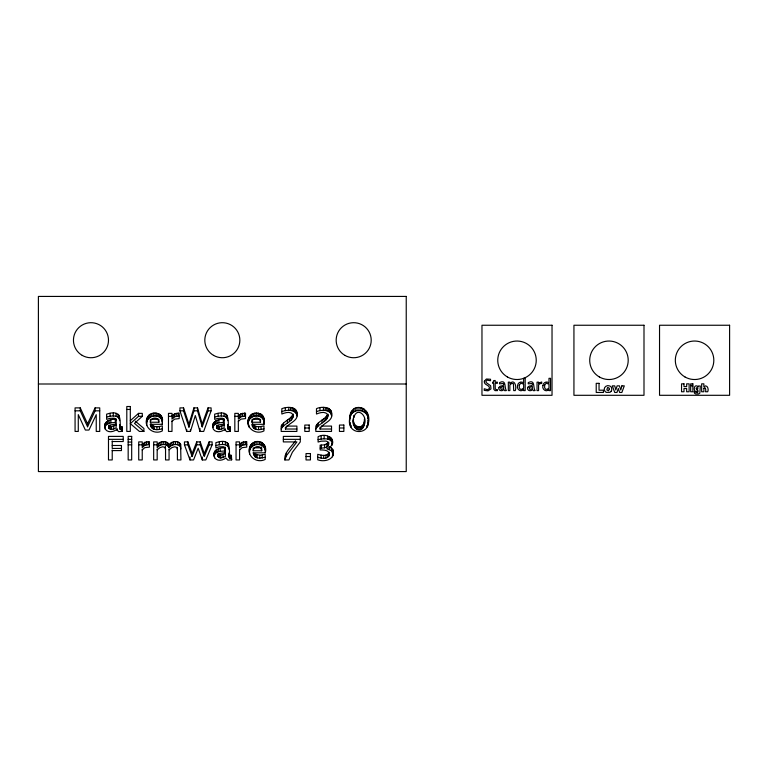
<?xml version="1.0" encoding="UTF-8"?>
<svg xmlns="http://www.w3.org/2000/svg" width="768" height="768" viewBox="0 0 768 768"><rect width="100%" height="100%" fill="white"/><g stroke="black" fill="none" stroke-linecap="round" stroke-linejoin="round"><path stroke-width="1.15" d="M162.403 421.363C164.045 413.059 152.093 410.122 147.946 416.4C141.878 425.856 152.832 435.715 162.326 430.944L162.326 425.837C158.602 426.893 153.168 427.776 150.893 423.725L150.893 426.662C153.168 430.714 158.602 429.83 162.326 428.774M150.893 426.662L150.182 424.301L162.403 424.301L162.298 418.819M264.029 421.363C265.67 413.059 253.718 410.122 249.571 416.4C243.514 425.856 254.458 435.715 263.952 430.944L263.952 425.837C260.237 426.893 254.794 427.776 252.528 423.725L252.528 426.662C254.794 430.714 260.237 429.83 263.952 428.774M252.528 426.662L251.818 424.301L264.029 424.301L263.923 418.819M255.12 456.854L253.046 452.813L265.258 452.813C268.243 443.27 256.838 437.328 250.8 444.912C244.742 454.368 255.686 464.227 265.19 459.456L265.19 454.349L259.805 455.261L255.12 453.917L255.12 456.854L257.136 457.872L259.805 458.208L265.19 457.286M265.258 449.875L265.152 447.331M368.064 423.427C373.2 407.462 350.592 399.763 349.747 418.176C345.984 436.013 372.038 435.946 368.218 418.138M349.747 421.114L349.91 415.862M353.837 417.293C349.536 425.587 360.71 436.445 364.147 424.906C368.371 416.784 357.37 405.773 353.837 417.293L353.837 415.334M146.602 423.802L146.755 419.222M248.227 423.802L248.381 419.222M249.466 452.314L249.61 447.734M364.147 424.906L364.406 419.059M329.53 446.611L332.717 449.338C336.47 458.947 325.008 462.624 317.731 459.792L317.731 454.291C321.302 455.376 326.4 456.634 328.963 452.995L328.963 455.933C326.4 459.571 321.302 458.323 317.731 457.229M332.966 455.616L333.12 451.296M119.606 424.579L120.077 426.346L122.141 426.874L122.39 431.338L118.637 431.635L116.611 429.514C113.482 432.038 107.971 432.998 105.35 429.274C102.067 422.112 110.189 418.378 116.093 419.549M104.957 427.632L105.12 423.523M224.122 419.549C218.218 418.378 210.096 422.112 213.379 429.274C216 432.998 221.501 432.038 224.64 429.514L226.666 431.635L230.419 431.338L230.17 426.874L228.106 426.346L227.635 424.579M212.986 427.632L213.149 423.523M228.864 453.091L229.334 454.858L231.398 455.386L231.648 459.85L227.894 460.147L225.869 458.026C222.739 460.55 217.229 461.51 214.608 457.786C211.325 450.624 219.446 446.89 225.36 448.07M214.214 456.144L214.378 452.035M281.184 429.024C283.661 423.197 294.23 421.853 292.954 414.538C290.39 410.928 285.187 412.675 281.837 414.029L281.837 408.662C286.598 406.733 296.256 406.09 297.014 413.069C299.011 421.565 287.923 422.592 285.427 429.024L296.89 429.024M331.373 414.816C333.226 406.723 321.437 406.08 316.483 408.662L316.483 414.029C319.834 412.675 325.037 410.928 327.6 414.538C328.867 421.853 318.298 423.197 315.821 429.024M331.651 413.069C333.658 421.565 322.56 422.592 320.064 429.024L331.526 429.024M333.12 454.234L331.517 450.72L326.736 448.781C340.08 443.28 328.483 431.174 318.086 436.704L318.086 442.042L321.13 441.178L326.006 441.082L327.514 441.677L328.714 444.048C328.435 448.195 323.232 448.013 320.17 448.08M368.064 420.49L367.584 425.53M349.91 418.8C350.602 406.349 370.138 408.922 368.218 421.075M328.963 455.933L329.357 452.323M150.346 422.246C150.317 418.445 155.203 416.765 157.882 419.078L158.89 422.246L150.346 422.246L150.346 419.299M251.971 422.246C251.942 418.445 256.838 416.765 259.507 419.078L260.515 422.246L251.971 422.246L251.971 420.278M253.21 450.758C253.171 446.957 258.067 445.277 260.736 447.59L261.744 450.758L253.21 450.758L253.21 447.821M295.478 440.784C291.59 446.736 284.112 452.035 284.87 459.946L288.922 459.946L292.358 452.266L300.278 441.917L300.278 436.397L283.334 436.397L283.334 441.917L296.918 441.917L286.339 455.779L284.87 459.946M353.578 419.136C351.312 426.97 363.35 430.099 364.147 421.968M146.755 422.16C147.878 414.49 161.366 413.53 162.298 421.757M248.381 422.16C249.504 414.49 262.992 413.53 263.923 421.757M249.61 450.672C250.733 443.002 264.221 442.042 265.152 450.278M188.947 424.166L193.92 407.885L197.52 407.885L202.234 423.936L202.234 426.883L208.042 410.822L208.042 407.885L211.094 407.885L211.094 410.822L203.693 431.434L199.968 431.434L195.312 415.546L190.445 431.434L186.739 431.434L179.942 410.822L179.942 407.885L183.542 407.885L188.947 424.166L188.947 427.104L183.542 410.822L183.542 407.885M188.947 427.104L193.92 410.822L193.92 407.885M202.234 423.936L208.042 407.885M196.723 441.888L196.723 444.826L192.144 456.538L192.144 453.59L196.723 441.888L200.237 441.888L204.25 453.59L204.25 455.558M204.25 453.59L209.117 441.888L212.122 441.888L212.122 444.826L205.814 459.946L202.282 459.946L198.182 448.234L193.546 459.946L190.003 459.946L184.454 444.826L184.454 441.888L187.901 441.888L192.144 453.59M209.117 441.888L209.117 444.826L204.25 456.538L200.237 444.826L200.237 441.888M87.571 423.83L95.098 407.885L99.734 407.885L99.734 431.434L96.24 431.434L96.24 414.672L88.963 430.051L85.344 430.051L78.278 414.624L78.278 431.434L75.072 431.434L75.072 407.885L80.256 407.885L87.571 423.83L87.571 426.768L95.098 410.822L95.098 407.885M105.12 426.461C106.934 422.39 112.397 422.698 116.093 422.496L116.093 418.714M213.149 426.461C214.963 422.39 220.426 422.698 224.122 422.496L224.122 418.714M214.378 454.973C216.192 450.902 221.654 451.21 225.36 451.008L225.36 447.226M286.57 426.086L296.89 426.086L296.89 431.434L281.184 431.434L281.184 426.086C283.91 421.037 290.4 419.52 293.04 414.49L293.04 417.427M321.216 426.086L331.526 426.086L331.526 431.434L315.821 431.434L315.821 426.086C318.547 421.037 325.046 419.52 327.686 414.49L327.686 417.427M329.357 454.282C329.165 449.875 323.424 449.933 320.17 449.933L320.17 445.142L324.605 444.874L328.253 442.867L328.253 445.805M142.234 444.73L144.797 442.349L149.424 441.619L149.424 447.12L144.749 447.658L142.234 449.981M149.424 444.557L144.797 445.286L142.234 447.667L142.234 441.888L138.72 441.888L138.72 459.946L142.234 459.946L142.234 449.251M171.994 416.208L174.547 413.827L179.174 413.107L179.174 418.608L174.509 419.146L171.994 421.459M179.174 416.045L174.547 416.774L171.994 419.155L171.994 413.376L168.48 413.376L168.48 431.434L171.994 431.434L171.994 420.739M238.339 416.208L240.893 413.827L245.52 413.107L245.52 418.608L240.854 419.146L238.339 421.459M245.52 416.045L240.893 416.774L238.339 419.155L238.339 413.376L234.826 413.376L234.826 431.434L238.339 431.434L238.339 420.739M239.568 444.73L242.122 442.349L246.749 441.619L246.749 447.12L242.083 447.658L239.568 449.981M246.749 444.557L242.122 445.286L239.568 447.667L239.568 441.888L236.054 441.888L236.054 459.946L239.568 459.946L239.568 449.251M180.941 448.944L180.595 447.062C178.109 442.982 171.581 444.125 169.066 447.667L169.066 444.73C171.581 441.187 178.109 440.035 180.595 444.125L180.941 459.946L177.408 459.946L177.408 447.418M157.181 444.73C159.85 441.014 166.906 440.026 169.066 444.73M169.066 447.667C166.906 442.963 159.85 443.952 157.181 447.667L157.181 441.888L153.667 441.888L153.667 459.946L157.181 459.946L157.181 449.126M130.31 420.71L138.509 413.376L142.291 413.376L142.291 416.314L134.458 423.37L143.914 431.434L143.914 428.496L135.322 421.162M142.291 416.314L138.509 416.314L130.31 423.648L139.421 431.434L143.914 431.434M169.066 449.808L171.994 447.542L174.787 446.784L176.755 447.437L177.408 449.376M157.181 449.808L160.109 447.533L162.864 446.774L164.87 447.427L165.542 449.376M116.093 423.12L116.093 428.026L111.533 429.542L108.691 428.102L108.691 425.155L111.533 426.595L116.093 425.078M216.72 425.155L219.562 426.595L224.122 425.078M224.122 424.109L218.275 424.934L216.941 425.923L216.72 428.102L219.562 429.542L224.122 428.026L224.122 423.12M225.36 451.642L225.36 456.538L220.79 458.054L217.949 456.614L217.949 453.667L220.79 455.107L225.36 453.59M281.837 411.61C286.598 409.67 296.256 409.027 297.014 416.006M316.483 411.61C321.245 409.67 330.902 409.027 331.651 416.006M122.141 426.874L122.141 429.821L120.077 429.283C120.624 417.35 120.499 409.603 106.627 414.163L106.627 419.376L109.747 418.378L114.154 418.205L115.229 418.694L116.093 420.672M106.627 417.11C110.678 415.843 119.386 414.298 119.606 420.672M230.17 426.874L230.17 429.821L228.106 429.283C228.778 416.726 228.509 409.939 214.656 414.163L214.656 419.376L217.776 418.378L222.182 418.205L223.258 418.694L224.122 420.672M214.656 417.11C218.707 415.843 227.414 414.298 227.635 420.672M231.398 455.386L231.398 458.333L229.334 457.795C229.891 445.862 229.757 438.115 215.885 442.675L215.885 447.888L219.005 446.89L223.411 446.717L224.486 447.206L225.36 449.184M215.885 445.622C219.936 444.355 228.643 442.81 228.864 449.184M318.086 439.642C322.522 438.71 331.43 437.232 332.246 443.597M38.4 384L406.234 384M126.797 409.45L130.31 409.45M75.072 410.822L80.256 410.822L87.571 426.768M95.098 410.822L99.734 410.822M179.942 410.822L183.542 410.822M193.92 410.822L197.52 410.822L202.234 426.883M208.042 410.822L211.094 410.822M168.48 416.314L171.994 416.314M234.826 416.314L238.339 416.314M151.411 419.299L158.89 419.299L158.89 422.246M251.971 419.299L259.45 419.299M304.8 427.997L309.206 427.997M339.446 427.997L343.853 427.997M108.48 439.344L123.226 439.344M128.17 439.344L131.683 439.344M283.334 439.344L300.278 439.344M112.224 441.523L123.226 441.523L123.226 436.397L108.48 436.397L108.48 459.946L112.224 459.946L112.224 449.99M128.17 442.08L131.683 442.08M128.17 444.826L131.683 444.826M138.72 444.826L142.234 444.826M153.667 444.826L157.181 444.826M184.454 444.826L187.901 444.826L192.144 456.538M196.723 444.826L200.237 444.826M209.117 444.826L212.122 444.826M236.054 444.826L239.568 444.826M112.224 445.488L121.459 445.488L121.459 450.586L112.224 450.586M254.275 447.821L261.744 447.821M121.459 448.435L112.224 448.435L112.224 440.89M306.029 456.509L310.435 456.509M116.093 424.109L110.246 424.934L108.912 425.923L108.691 428.102M225.36 452.621L219.504 453.446L218.17 454.445L217.949 456.614M214.214 453.206L214.608 457.786M104.957 424.694L105.35 429.274M230.17 429.821L230.419 431.338M231.398 458.333L231.648 459.85M122.141 429.821L122.39 431.338M332.112 439.536L332.246 440.659M227.635 427.517L227.75 428.554M248.227 420.864L248.4 425.491M249.466 449.376L249.629 454.003M146.602 420.864L146.774 425.491M368.064 415.834L368.064 418.771M367.584 413.77L367.584 416.707M366.797 411.936L366.797 414.874M366.797 425.424L366.797 427.382M365.683 410.333L365.683 413.28M364.31 409.037L364.31 411.984M363.715 423.485L363.715 426.432M363.101 424.733L363.101 427.67M362.736 408.115L362.736 411.053M362.314 425.702L362.314 428.64M361.354 426.394L361.354 429.331M360.96 407.558L360.96 410.496M360.221 426.806L360.221 429.744M358.982 407.376L358.982 410.314M358.915 426.95L358.915 429.888M357.648 426.806L357.648 429.754M357.014 407.558L357.014 410.496M356.544 426.394L356.544 429.341M355.613 425.712L355.613 428.65M355.238 408.115L355.238 411.053M354.854 424.752L354.854 427.69M353.837 422.016L353.837 424.954M353.664 409.037L353.664 411.984M352.291 410.333L352.291 413.28M351.178 411.936L351.178 414.883M351.168 425.376L351.168 427.334M350.39 413.779L350.39 416.717M350.381 422.544L350.381 425.491M332.717 449.338L332.717 452.285M332.506 454.877L332.506 456.835M331.901 443.328L331.901 445.286M331.738 438.566L331.738 441.514M331.517 411.84L331.517 414.778M331.517 447.782L331.517 450.72M331.094 410.746L331.094 413.683M331.104 437.75L331.104 440.688M330.394 409.776L330.394 412.714M330.221 437.078L330.221 440.016M329.405 408.931L329.405 411.869M329.53 447.59L329.53 449.558M329.078 436.56L329.078 439.498M328.714 442.09L328.714 444.048M328.195 408.25L328.195 411.187M327.926 414.115L327.926 416.074M327.686 436.186L327.686 439.123M327.686 443.558L327.686 446.496M327.773 454.31L327.773 457.248M326.957 415.843L326.957 418.79M326.89 444.125L326.89 447.062M326.794 407.76L326.794 410.698M325.968 455.174L325.968 458.112M325.738 417.206L325.738 420.154M325.219 407.472L325.219 410.41M324.605 444.874L324.605 447.821M324.144 435.888L324.144 438.826M324.038 418.579L324.038 421.517M323.683 455.462L323.683 458.4M323.453 407.376L323.453 410.314M322.022 419.981L322.022 422.928M321.398 445.133L321.398 448.07M321.158 436.09L321.158 439.027M321.11 455.165L321.11 458.112M319.978 407.693L319.978 410.64M320.064 427.066L320.064 429.024M318.144 423.158L318.144 426.096M316.781 424.656L316.781 427.594M296.87 411.84L296.87 414.778M296.448 410.746L296.448 413.683M295.747 409.776L295.747 412.714M294.768 408.931L294.768 411.869M293.549 408.25L293.549 411.187M293.29 414.115L293.29 416.074M292.31 415.843L292.31 418.79M292.157 407.76L292.157 410.698M291.101 417.206L291.101 420.154M290.573 407.472L290.573 410.41M289.402 418.579L289.402 421.517M288.806 407.376L288.806 410.314M287.386 419.981L287.386 422.928M286.339 452.842L286.339 455.779M285.427 427.066L285.427 429.024M285.494 454.762L285.494 457.699M285.341 407.693L285.341 410.64M283.498 423.158L283.498 426.096M282.144 424.656L282.144 427.594M265.277 449.03L265.258 452.813M264.797 445.843L264.797 448.79M264.202 444.566L264.202 447.504M264.048 420.518L264.029 424.301M263.568 417.331L263.568 420.269M263.357 443.482L263.357 446.429M262.963 416.054L262.963 418.992M262.301 442.637L262.301 445.574M262.243 455.03L262.243 457.978M262.128 414.97L262.128 417.917M261.744 448.8L261.744 450.758M261.494 446.947L261.494 448.915M261.072 414.125L261.072 417.062M261.014 426.518L261.014 429.466M261.043 442.022L261.043 444.96M260.515 419.299L260.515 422.246M259.814 413.51L259.814 416.448M259.805 455.261L259.805 458.208M259.584 441.658L259.584 444.595M258.576 426.749L258.576 429.696M258.355 413.146L258.355 416.083M257.933 441.533L257.933 444.48M257.136 454.925L257.136 457.872M256.704 413.021L256.704 415.968M256.157 441.677L256.157 444.614M256.042 454.502L256.042 457.45M255.907 426.413L255.907 429.35M254.928 413.165L254.928 416.102M254.813 425.99L254.813 428.938M254.554 442.09L254.554 445.027M253.891 425.405L253.891 428.342M253.757 453.216L253.757 455.174M253.325 413.578L253.325 416.515M253.114 442.771L253.114 445.718M251.885 414.259L251.885 417.206M251.837 443.741L251.837 446.678M250.8 444.912L250.8 447.859M250.608 415.219L250.608 418.166M250.061 446.246L250.061 449.184M249.571 416.4L249.571 419.338M248.909 425.05L248.909 427.008M248.822 417.734L248.822 420.672M245.626 441.552L245.626 444.49M244.397 413.04L244.397 415.978M243.754 441.754L243.754 444.691M242.525 413.232L242.525 416.179M242.122 442.349L242.122 445.286M240.893 413.827L240.893 416.774M240.73 443.338L240.73 446.275M239.501 414.826L239.501 417.763M230.726 455.443L230.726 458.39M229.91 455.299L229.91 458.237M229.488 426.931L229.488 429.869M229.334 454.858L229.334 457.795M228.979 454.118L228.979 457.066M228.682 426.787L228.682 429.725M228.48 444.154L228.48 447.091M228.106 426.346L228.106 429.283M228 443.347L228 446.285M227.328 442.694L227.328 445.632M227.251 415.642L227.251 418.579M226.771 414.826L226.771 417.773M226.099 414.182L226.099 417.12M225.36 441.84L225.36 444.778M225.091 428.544L225.091 430.502M224.515 448.07L224.515 451.008M224.131 413.328L224.131 416.266M223.286 419.549L223.286 422.496M223.027 454.733L223.027 457.67M222.538 441.552L222.538 444.49M221.798 426.221L221.798 429.158M221.309 413.04L221.309 415.978M220.79 455.107L220.79 458.054M220.118 448.397L220.118 451.344M219.562 426.595L219.562 429.542M219.61 454.944L219.61 457.882M219.322 441.83L219.322 444.778M218.89 419.885L218.89 422.822M218.621 454.426L218.621 457.373M218.371 426.432L218.371 429.37M218.352 448.819L218.352 451.757M218.093 413.318L218.093 416.256M217.382 425.914L217.382 428.861M217.123 420.298L217.123 423.245M216.874 449.395L216.874 452.333M216.72 426.134L216.72 428.102M215.645 420.883L215.645 423.821M215.712 450.134L215.712 453.072M214.877 451.018L214.877 453.955M214.483 421.622L214.483 424.56M213.648 422.496L213.648 425.443M202.282 457.008L202.282 459.946M199.968 428.496L199.968 431.434M197.52 407.885L197.52 410.822M190.445 429.475L190.445 431.434M190.003 457.008L190.003 459.946M187.901 441.888L187.901 444.826M186.739 429.475L186.739 431.434M180.595 444.125L180.595 447.062M179.53 442.714L179.53 445.651M178.051 413.04L178.051 415.978M177.84 441.83L177.84 444.768M176.189 413.232L176.189 416.179M175.555 441.533L175.555 444.48M174.547 413.827L174.547 416.774M173.654 441.734L173.654 444.672M173.155 414.826L173.155 417.763M171.936 442.33L171.936 445.277M170.41 443.328L170.41 446.275M169.066 449.126L169.066 459.946L165.542 459.946L165.542 448.79M168.211 443.338L168.211 446.275M167.04 442.349L167.04 445.286M165.562 441.754L165.562 444.691M165.37 446.275L165.37 448.243M163.776 441.552L163.776 444.49M162.422 420.518L162.403 424.301M161.942 417.331L161.942 420.269M161.846 441.754L161.846 444.691M161.338 416.054L161.338 418.992M160.502 414.97L160.502 417.917M160.109 442.349L160.109 445.286M159.446 414.125L159.446 417.062M159.389 426.518L159.389 429.466M158.554 443.338L158.554 446.275M158.189 413.51L158.189 416.448M156.941 426.749L156.941 429.696M156.73 413.146L156.73 416.083M155.069 413.021L155.069 415.968M154.272 426.413L154.272 429.35M153.302 413.165L153.302 416.102M153.187 425.99L153.187 428.938M152.256 425.405L152.256 428.342M151.699 413.578L151.699 416.515M150.259 414.259L150.259 417.206M148.982 415.219L148.982 418.166M148.301 441.552L148.301 444.49M147.946 416.4L147.946 419.338M147.197 417.734L147.197 420.672M146.429 441.754L146.429 444.691M144.797 442.349L144.797 445.286M143.395 443.338L143.395 446.275M138.509 413.376L138.509 416.314M121.459 426.931L121.459 429.869M120.653 426.787L120.653 429.725M120.077 426.346L120.077 429.283M119.722 425.606L119.722 428.554M119.222 415.642L119.222 418.579M118.742 414.826L118.742 417.773M118.07 414.182L118.07 417.12M117.062 428.544L117.062 430.502M116.102 413.328L116.102 416.266M115.258 419.549L115.258 422.496M113.77 426.221L113.77 429.158M113.28 413.04L113.28 415.978M111.533 426.595L111.533 429.542M110.861 419.885L110.861 422.822M110.352 426.432L110.352 429.37M110.064 413.318L110.064 416.256M109.354 425.914L109.354 428.861M109.094 420.298L109.094 423.245M107.616 420.883L107.616 423.821M106.454 421.622L106.454 424.56M105.619 422.496L105.619 425.443M80.256 407.885L80.256 410.822M610.8 391.622A3.197 3.197 0 0 0 611.741 389.856L611.606 387.878A3.158 3.158 0 0 0 609.744 385.987C606.518 384.336 602.534 388.176 604.906 391.248A3.35 3.35 0 0 0 606.566 392.39L609.6 392.352A3.254 3.254 0 0 0 611.242 391.104M694.176 391.882L694.531 393.283L695.722 393.955L698.525 393.946L699.83 393.158L700.33 386.016L698.266 386.016L698.266 386.87C693.187 382.186 692.717 394.81 698.112 390.691L697.584 392.64L694.176 391.882M517.613 385.642C516.182 389.405 521.539 393.062 523.642 389.021L523.642 390.605L525.178 390.605L525.178 378.317L523.642 378.317L523.642 383.117C521.616 380.602 517.565 382.618 517.613 385.642M542.957 385.642C541.536 389.405 546.883 393.062 548.986 389.021L548.986 390.605L550.531 390.605L550.531 378.317L548.986 378.317L548.986 383.117C546.97 380.602 542.909 382.618 542.957 385.642M484.358 381.216C483.379 385.19 490.272 384.874 489.427 388.579L487.43 389.674L484.234 388.771L484.234 390.384L488.064 390.835L490.963 388.925L490.656 385.757L486.269 382.627L485.856 381.61L487.037 380.131L490.531 380.736L490.531 379.248L486.355 379.018L484.358 381.216M519.322 385.018L519.302 387.782L520.282 389.27L521.779 389.366L523.642 388.061L523.642 384.173L520.867 383.174L519.322 385.018M544.666 385.018L544.656 387.782L545.635 389.27L547.123 389.366L548.986 388.061L548.986 384.173L546.221 383.174L544.666 385.018M703.91 388.339L703.853 391.757L701.654 391.757L701.654 383.837L703.853 383.837L703.853 386.755C706.982 383.731 709.181 389.155 707.722 391.757L705.514 391.757C706.118 390.739 705.619 385.93 703.91 388.339M696.259 388.195C696.662 393.197 699.677 385.661 696.259 388.195M498.874 387.83C498.144 390.835 502.358 391.69 503.885 389.53L504.768 390.72L506.41 390.547C504.038 388.051 506.861 378.912 499.526 382.598L499.526 383.866L503.28 383.491C505.478 387.101 499.258 384.653 498.874 387.83M527.587 387.83C526.867 390.835 531.072 391.69 532.608 389.53L533.482 390.72L535.123 390.547C532.762 388.051 535.574 378.912 528.25 382.598L528.25 383.866L532.003 383.491C534.192 387.101 527.971 384.653 527.587 387.83M609.264 389.136L608.515 390.787L606.854 389.923L607.536 387.542L608.918 387.859L609.264 389.136M621.869 385.853L620.813 390.01L619.411 385.853L617.126 385.853L615.792 390L614.736 385.853L612.288 385.853L614.736 392.448L616.992 392.448L618.288 388.474L619.622 392.448L621.869 392.448L624.298 385.853L621.869 385.853M500.525 387.523L501.149 389.453L503.664 388.694L503.664 386.515L500.525 387.523M529.238 387.523L529.872 389.453L532.378 388.694L532.378 386.515L529.238 387.523M539.088 382.963L538.579 383.741L538.579 382.157L537.043 382.157L537.043 390.605L538.579 390.605L538.579 385.037L539.674 383.741L541.718 383.434L541.718 382.003L539.088 382.963M510.499 384.326L509.866 385.133L509.866 390.605L508.33 390.605L508.33 382.157L509.866 382.157L509.866 383.741C514.435 378.23 516.97 386.65 515.242 390.605L513.706 390.605L513.427 383.693L511.824 383.405L510.499 384.326M497.338 390.605L495.072 390.634L493.795 389.328L493.632 383.309L492.576 383.309L492.576 382.157L493.632 382.157L493.632 380.621L495.168 380.477L495.168 382.157L497.376 382.157L497.376 383.309L495.168 383.309L495.254 388.714L495.974 389.539L497.338 389.549L497.338 390.605M406.234 296.429L38.4 296.429L38.4 471.571L406.234 471.571L406.234 296.429M552.029 325.248L481.968 325.248L481.968 395.299L552.029 395.299L552.029 325.248M643.997 325.248L573.936 325.248L573.936 395.299L643.997 395.299L643.997 325.248M729.6 325.248L659.539 325.248L659.539 395.299L729.6 395.299L729.6 325.248M599.04 383.338L596.218 383.338L596.218 392.448L603.427 392.448L603.427 390.202L599.04 390.202L599.04 383.338M683.981 383.837L681.542 383.837L681.542 391.757L683.981 391.757L683.981 388.55L686.659 388.55L686.659 391.757L689.117 391.757L689.117 383.837L686.659 383.837L686.659 386.611L683.981 386.611L683.981 383.837M692.87 383.837L690.672 383.837L690.672 385.334L692.87 385.334L692.87 383.837M692.87 386.016L690.672 386.016L690.672 391.757L692.87 391.757L692.87 386.016M130.31 406.512L126.797 406.512L126.797 431.434L130.31 431.434L130.31 406.512M309.206 425.05L304.8 425.05L304.8 431.434L309.206 431.434L309.206 425.05M343.853 425.05L339.446 425.05L339.446 431.434L343.853 431.434L343.853 425.05M131.683 436.397L128.17 436.397L128.17 459.946L131.683 459.946L131.683 436.397M310.435 453.562L306.029 453.562L306.029 459.946L310.435 459.946L310.435 453.562M684.95 376.944A19.238 19.238 0 0 0 713.818 360.278A19.238 19.238 0 0 0 684.95 343.613A19.238 19.238 0 0 0 684.95 376.944M599.347 376.944A19.238 19.238 0 0 0 628.205 360.278A19.238 19.238 0 0 0 599.347 343.613A19.238 19.238 0 0 0 599.347 376.944M507.379 376.944A19.238 19.238 0 0 0 536.237 360.278A19.238 19.238 0 0 0 507.379 343.613A19.238 19.238 0 0 0 507.379 376.944M82.214 355.382A17.51 17.51 0 0 0 108.49 340.214A17.51 17.51 0 0 0 82.214 325.046A17.51 17.51 0 0 0 82.214 355.382M344.928 355.382A17.51 17.51 0 0 0 371.203 340.214A17.51 17.51 0 0 0 344.928 325.046A17.51 17.51 0 0 0 344.928 355.382M213.571 355.382A17.51 17.51 0 0 0 239.846 340.214A17.51 17.51 0 0 0 213.571 325.046A17.51 17.51 0 0 0 213.571 355.382"/></g></svg>
